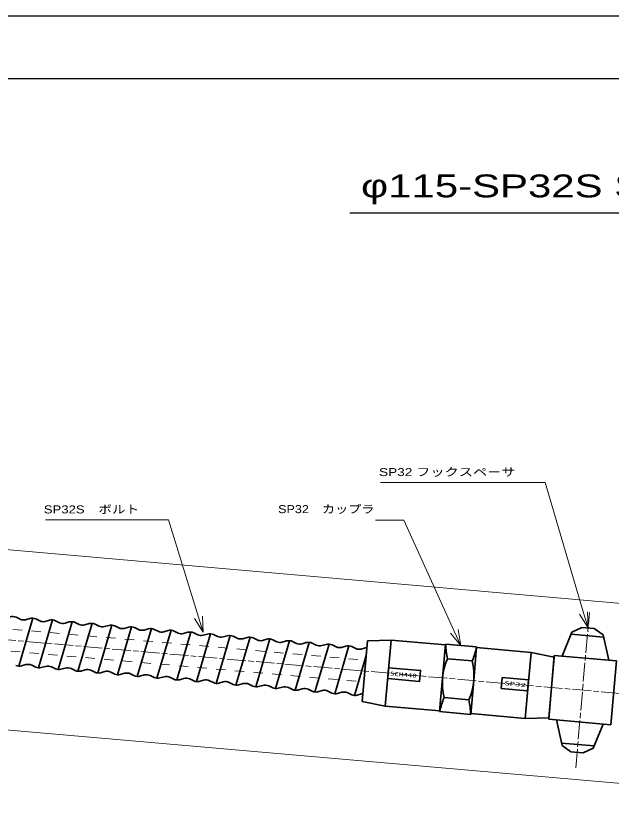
# Model space of a CAD drawing. Units: millimetres at full size, sheet at 1:1; details may follow other scales. Extents: x 0 to 1680, y -15 to 1188.
# Drawn here: x 455 to 836, y 676 to 1188 of the extents above; entities that cross this region are included whole.
import ezdxf
from ezdxf.enums import TextEntityAlignment as Align

# ---------------------------------------------------------------- set-up
doc = ezdxf.new("R2010")
doc.units = ezdxf.units.MM
doc.linetypes.add('CHAIN', pattern=[18.5, 12, -1.5, 3.5, -1.5])
doc.linetypes.add('DASHED_SPACED', pattern=[12, 6, -6])
for name, color, linetype, lineweight in [('1外形線', 7, 'Continuous', 35), ('2細線', 3, 'Continuous', 20), ('3隠れ線', 2, 'DASHED_SPACED', 13), ('4中心線', 1, 'CHAIN', 15), ('6寸法線', 4, 'Continuous', 13), ('7 枠・タイトル', 7, 'Continuous', 25), ('DEFPOINTS_8', 7, 'Continuous', 25)]:
    doc.layers.add(name, color=color, linetype=linetype, lineweight=lineweight)
doc.styles.add('txt', font='')
doc.styles.add('ＭＳ Ｐゴシック', font='')
doc.styles.get('txt').set_extended_font_data('txt')
doc.styles.get('ＭＳ Ｐゴシック').set_extended_font_data('MS PGothic')

msp = doc.modelspace()

# ---------------------------------------------------------------- linework, layer by layer
at = {"layer": '1外形線'}
for p, q in [((454.826, 802.683), (457.387, 801.409)), ((465.582, 802.055), (456.525, 771.387)), ((460.911, 801.1), (463.655, 801.904)), ((467.478, 801.576), (470.039, 800.302)), ((478.245, 800.947), (469.176, 770.281)), ((473.563, 799.993), (476.307, 800.797)), ((480.13, 800.47), (482.691, 799.195)), ((490.885, 799.841), (481.828, 769.174)), ((486.214, 798.887), (488.958, 799.69)), ((492.781, 799.363), (495.342, 798.088)), ((503.537, 798.734), (494.48, 768.067)), ((498.866, 797.78), (501.61, 798.583)), ((505.433, 798.256), (507.994, 796.981)), ((516.2, 797.626), (507.131, 766.96)), ((511.518, 796.673), (514.262, 797.476)), ((518.085, 797.149), (520.646, 795.874)), ((528.875, 796.517), (519.817, 765.85)), ((524.169, 795.566), (526.913, 796.369)), ((530.736, 796.042), (533.297, 794.767)), ((541.538, 795.41), (532.469, 764.743)), ((536.821, 794.459), (539.565, 795.262)), ((543.388, 794.935), (545.949, 793.661)), ((554.178, 794.304), (545.121, 763.636)), ((549.473, 793.352), (552.217, 794.155)), ((556.04, 793.828), (558.601, 792.554)), ((817.286, 796.166), (810.979, 793.224)), ((825.202, 795.473), (817.286, 796.166)), ((825.202, 795.473), (830.903, 791.481)), ((566.807, 793.199), (557.75, 762.531)), ((562.125, 792.245), (564.868, 793.049)), ((568.692, 792.721), (571.253, 791.447)), ((579.47, 792.091), (570.401, 761.425)), ((574.776, 791.138), (577.52, 791.942)), ((581.343, 791.615), (583.904, 790.34)), ((592.11, 790.985), (583.053, 760.318)), ((587.428, 790.032), (590.172, 790.835)), ((593.995, 790.508), (596.556, 789.233)), ((604.762, 789.878), (595.705, 759.211)), ((600.08, 788.925), (602.824, 789.728)), ((606.647, 789.401), (609.208, 788.126)), ((617.414, 788.771), (608.356, 758.104)), ((612.731, 787.818), (615.475, 788.621)), ((810.979, 793.224), (804.602, 777.701)), ((831.243, 789.926), (810.374, 791.751)), ((830.903, 791.481), (834.487, 775.086)), ((619.298, 788.294), (621.859, 787.019)), ((630.065, 787.664), (621.008, 756.997)), ((625.383, 786.711), (628.127, 787.514)), ((631.95, 787.187), (634.511, 785.912)), ((642.717, 786.558), (633.66, 755.89)), ((638.035, 785.604), (640.779, 786.407)), ((644.602, 786.08), (647.163, 784.805)), ((655.38, 785.45), (646.311, 754.783)), ((650.686, 784.497), (653.43, 785.3)), ((657.253, 784.973), (659.814, 783.699)), ((668.02, 784.344), (658.963, 753.676)), ((663.338, 783.39), (666.082, 784.193)), ((669.905, 783.866), (672.466, 782.592)), ((679.99, 787.599), (676.591, 748.748)), ((695.081, 787.985), (679.99, 787.599)), ((695.081, 787.985), (691.386, 745.747)), ((729.948, 784.935), (695.081, 787.985)), ((728.1, 763.816), (729.992, 785.433)), ((749.915, 783.69), (729.992, 785.433)), ((748.024, 762.073), (749.915, 783.69)), ((675.99, 782.283), (678.734, 783.087)), ((784.739, 780.141), (749.872, 783.192)), ((784.739, 780.141), (781.043, 737.903)), ((784.739, 780.141), (799.533, 777.141)), ((679.161, 778.12), (671.615, 752.57)), ((747.124, 774.728), (731.185, 776.122)), ((747.124, 774.728), (731.185, 776.122)), ((799.621, 778.137), (796.047, 737.293)), ((799.533, 777.141), (796.134, 738.289)), ((839.468, 774.651), (799.621, 778.137)), ((839.468, 774.651), (835.895, 733.807)), ((458.323, 771.523), (461.067, 772.327)), ((464.89, 771.999), (467.451, 770.725)), ((470.975, 770.416), (473.719, 771.22)), ((477.542, 770.893), (480.103, 769.618)), ((483.627, 769.31), (486.371, 770.113)), ((490.194, 769.786), (492.755, 768.511)), ((496.278, 768.203), (499.022, 769.006)), ((502.845, 768.679), (505.406, 767.404)), ((508.93, 767.096), (511.674, 767.899)), ((515.497, 767.572), (518.058, 766.297)), ((521.582, 765.989), (524.326, 766.792)), ((528.149, 766.465), (530.71, 765.19)), ((534.234, 764.882), (536.977, 765.685)), ((540.801, 765.358), (543.362, 764.083)), ((546.885, 763.775), (549.629, 764.578)), ((553.452, 764.251), (556.013, 762.977)), ((559.537, 762.668), (562.281, 763.471)), ((566.104, 763.144), (568.665, 761.87)), ((728.1, 763.816), (726.209, 742.198)), ((572.189, 761.561), (574.933, 762.365)), ((578.756, 762.037), (581.317, 760.763)), ((584.84, 760.455), (587.584, 761.258)), ((591.407, 760.931), (593.968, 759.656)), ((597.492, 759.348), (600.236, 760.151)), ((604.059, 759.824), (606.62, 758.549)), ((610.144, 758.241), (612.888, 759.044)), ((616.711, 758.717), (619.272, 757.442)), ((622.795, 757.134), (625.539, 757.937)), ((748.024, 762.073), (746.133, 740.455)), ((629.362, 757.61), (631.923, 756.335)), ((635.447, 756.027), (638.191, 756.83)), ((642.014, 756.503), (644.575, 755.228)), ((648.099, 754.92), (650.843, 755.723)), ((654.666, 755.396), (657.227, 754.122)), ((660.75, 753.813), (663.494, 754.616)), ((667.317, 754.289), (669.878, 753.015)), ((673.402, 752.706), (676.146, 753.51)), ((691.386, 745.747), (676.591, 748.748)), ((744.94, 749.766), (729.001, 751.161)), ((744.94, 749.766), (729.001, 751.161)), ((726.253, 742.696), (691.386, 745.747)), ((746.133, 740.455), (726.209, 742.198)), ((781.043, 737.903), (746.176, 740.953)), ((781.043, 737.903), (796.134, 738.289)), ((835.895, 733.807), (796.047, 737.293)), ((804.613, 720.462), (801.028, 736.857)), ((824.537, 718.719), (830.914, 734.242)), ((825.142, 720.192), (804.273, 722.018)), ((810.314, 716.47), (804.613, 720.462)), ((818.229, 715.778), (824.537, 718.719)), ((818.229, 715.778), (810.314, 716.47))]:
    msp.add_line(p, q, dxfattribs=at)
for points in [[(692.928, 763.379), (713.35, 761.593), (713.96, 768.566), (693.538, 770.353)], [(765.651, 757.017), (782.586, 755.535), (783.196, 762.509), (766.261, 763.99)]]:
    msp.add_lwpolyline(points, close=True, dxfattribs=at)
for centre, radius, start, end in [((452.43, 797.183), 6, 66.46161, 103.75705), ((459.603, 806.443), 5.5, 246.24295, 283.75705), ((465.082, 796.076), 6, 66.46161, 103.75705), ((472.255, 805.336), 5.5, 246.24295, 283.75705), ((477.734, 794.969), 6, 66.46161, 103.75705), ((484.907, 804.229), 5.5, 246.24295, 283.75705), ((490.385, 793.862), 6, 66.46161, 103.75705), ((497.558, 803.122), 5.5, 246.24295, 283.75705), ((503.037, 792.755), 6, 66.46161, 103.75705), ((510.21, 802.015), 5.5, 246.24295, 283.75705), ((515.689, 791.648), 6, 66.46161, 103.75705), ((522.862, 800.908), 5.5, 246.24295, 283.75705), ((528.34, 790.541), 6, 66.46161, 103.75705), ((535.513, 799.801), 5.5, 246.24295, 283.75705), ((540.992, 789.434), 6, 66.46161, 103.75705), ((553.644, 788.328), 6, 66.46161, 103.75705), ((548.165, 798.694), 5.5, 246.24295, 283.75705), ((560.817, 797.588), 5.5, 246.24295, 283.75705), ((566.295, 787.221), 6, 66.46161, 103.75705), ((573.468, 796.481), 5.5, 246.24295, 283.75705), ((578.947, 786.114), 6, 66.46161, 103.75705), ((586.12, 795.374), 5.5, 246.24295, 283.75705), ((591.599, 785.007), 6, 66.46161, 103.75705), ((598.772, 794.267), 5.5, 246.24295, 283.75705), ((604.25, 783.9), 6, 66.46161, 103.75705), ((616.902, 782.793), 6, 66.46161, 103.75705), ((611.423, 793.16), 5.5, 246.24295, 283.75705), ((624.075, 792.053), 5.5, 246.24295, 283.75705), ((629.554, 781.686), 6, 66.46161, 103.75705), ((636.727, 790.946), 5.5, 246.24295, 283.75705), ((642.205, 780.579), 6, 66.46161, 103.75705), ((649.378, 789.839), 5.5, 246.24295, 283.75705), ((654.857, 779.472), 6, 66.46161, 103.75705), ((662.03, 788.733), 5.5, 246.24295, 283.75705), ((667.509, 778.366), 6, 66.46161, 103.75705), ((770.372, 785.27), 40.241, 179.78533, 193.13988), ((710.12, 790.541), 40.241, 336.86012, 350.21467), ((674.682, 787.626), 5.5, 246.24295, 283.75705), ((680.16, 777.259), 6, 95.28187, 103.75705), ((768.188, 760.308), 40.241, 156.86012, 193.13988), ((707.936, 765.58), 40.241, 336.86012, 13.13988), ((457.016, 776.866), 5.5, 246.24295, 283.75705), ((462.494, 766.499), 6, 66.46161, 103.75705), ((469.667, 775.759), 5.5, 246.24295, 283.75705), ((475.146, 765.392), 6, 66.46161, 103.75705), ((482.319, 774.652), 5.5, 246.24295, 283.75705), ((487.798, 764.285), 6, 66.46161, 103.75705), ((494.971, 773.545), 5.5, 246.24295, 283.75705), ((500.449, 763.178), 6, 66.46161, 103.75705), ((507.622, 772.438), 5.5, 246.24295, 283.75705), ((513.101, 762.071), 6, 66.46161, 103.75705), ((520.274, 771.331), 5.5, 246.24295, 283.75705), ((525.753, 760.964), 6, 66.46161, 103.75705), ((532.926, 770.224), 5.5, 246.24295, 283.75705), ((538.404, 759.857), 6, 66.46161, 103.75705), ((545.577, 769.117), 5.5, 246.24295, 283.75705), ((551.056, 758.75), 6, 66.46161, 103.75705), ((558.229, 768.011), 5.5, 246.24295, 283.75705), ((563.708, 757.644), 6, 66.46161, 103.75705), ((570.881, 766.904), 5.5, 246.24295, 283.75705), ((576.359, 756.537), 6, 66.46161, 103.75705), ((583.532, 765.797), 5.5, 246.24295, 283.75705), ((589.011, 755.43), 6, 66.46161, 103.75705), ((596.184, 764.69), 5.5, 246.24295, 283.75705), ((601.663, 754.323), 6, 66.46161, 103.75705), ((608.836, 763.583), 5.5, 246.24295, 283.75705), ((614.314, 753.216), 6, 66.46161, 103.75705), ((626.966, 752.109), 6, 66.46161, 103.75705), ((621.487, 762.476), 5.5, 246.24295, 283.75705), ((634.139, 761.369), 5.5, 246.24295, 283.75705), ((639.618, 751.002), 6, 66.46161, 103.75705), ((646.791, 760.262), 5.5, 246.24295, 283.75705), ((652.269, 749.895), 6, 66.46161, 103.75705), ((659.442, 759.156), 5.5, 246.24295, 283.75705), ((664.921, 748.789), 6, 66.46161, 103.75705), ((672.094, 758.049), 5.5, 246.24295, 283.75705), ((677.573, 747.682), 6, 95.28187, 103.75705), ((766.004, 735.347), 40.241, 156.86012, 170.21467), ((705.753, 740.618), 40.241, 359.78533, 13.13988)]:
    msp.add_arc(centre, radius, start, end, dxfattribs=at)
at = {"layer": '2細線'}
for p, q in [((1082.756, 790.507), (351.569, 854.478)), ((1072.733, 675.945), (341.545, 739.915))]:
    msp.add_line(p, q, dxfattribs=at)
at = {"layer": '3隠れ線'}
for p, q in [((333.192, 805.392), (678.901, 775.147)), ((331.971, 791.446), (677.68, 761.2))]:
    msp.add_line(p, q, dxfattribs=at)
at = {"layer": '4中心線'}
for p, q in [((239.965, 806.522), (1531.013, 693.57)), ((813.4, 706.162), (822.116, 805.781))]:
    msp.add_line(p, q, dxfattribs=at)
at = {"layer": '6寸法線'}
for p, q in [((821.244, 795.819), (815.855, 804.659)), ((821.244, 795.819), (818.426, 805.414)), ((820.997, 806.169), (821.244, 795.819)), ((574.776, 793.084), (569.259, 801.844)), ((574.776, 793.084), (571.818, 802.637)), ((574.378, 803.429), (574.776, 793.084)), ((739.672, 784.586), (735.536, 793.691)), ((737.976, 794.799), (739.672, 784.586)), ((739.672, 784.586), (733.097, 792.582))]:
    msp.add_line(p, q, dxfattribs=at)
for points in [[(818.426, 805.414), (793.845, 889.103), (688.345, 889.103)], [(571.818, 802.637), (552.504, 865.012), (473.612, 865.012)], [(735.536, 793.691), (703.179, 864.913), (685.179, 864.913)]]:
    msp.add_lwpolyline(points, dxfattribs=at)
at = {"layer": '7 枠・タイトル'}
for p, q in [((40, 1148), (1640, 1148)), ((668.762, 1061.927), (1216.688, 1061.927))]:
    msp.add_line(p, q, dxfattribs=at)
at = {"layer": 'DEFPOINTS_8'}
msp.add_line((0, 1188), (1680, 1188), dxfattribs=at)

# ---------------------------------------------------------------- texts
at = {"layer": '6寸法線', "style": 'ＭＳ Ｐゴシック'}
for s, width, p in [('SP32 フックスペ－サ', 1.3, (687.368, 891.607)), ('SP32S\u3000ボルト', 1.25, (472.635, 867.675)), ('SP32\u3000カップラ', 1.2, (622.714, 867.854))]:
    msp.add_text(s, height=5.132, dxfattribs=dict(at, width=width)).set_placement(p, align=Align.BOTTOM_LEFT)
at = {"layer": '6寸法線', "color": 7, "style": 'txt'}
for s, width, p in [('SCM440', 1.65, (694.153, 764.572)), ('SP32', 2, (767.419, 758.402))]:
    msp.add_text(s, height=2.566, rotation=355, dxfattribs=dict(at, width=width)).set_placement(p, align=Align.BOTTOM_LEFT)
at = {"layer": '7 枠・タイトル', "style": 'ＭＳ Ｐゴシック', "width": 1.4}
msp.add_text('φ115-SP32S SP FIX PILE 組図(3)＜引張型＞', height=14.66, dxfattribs=at).set_placement((675.834, 1067.371), align=Align.BOTTOM_LEFT)

doc.saveas('drawing.dxf')
